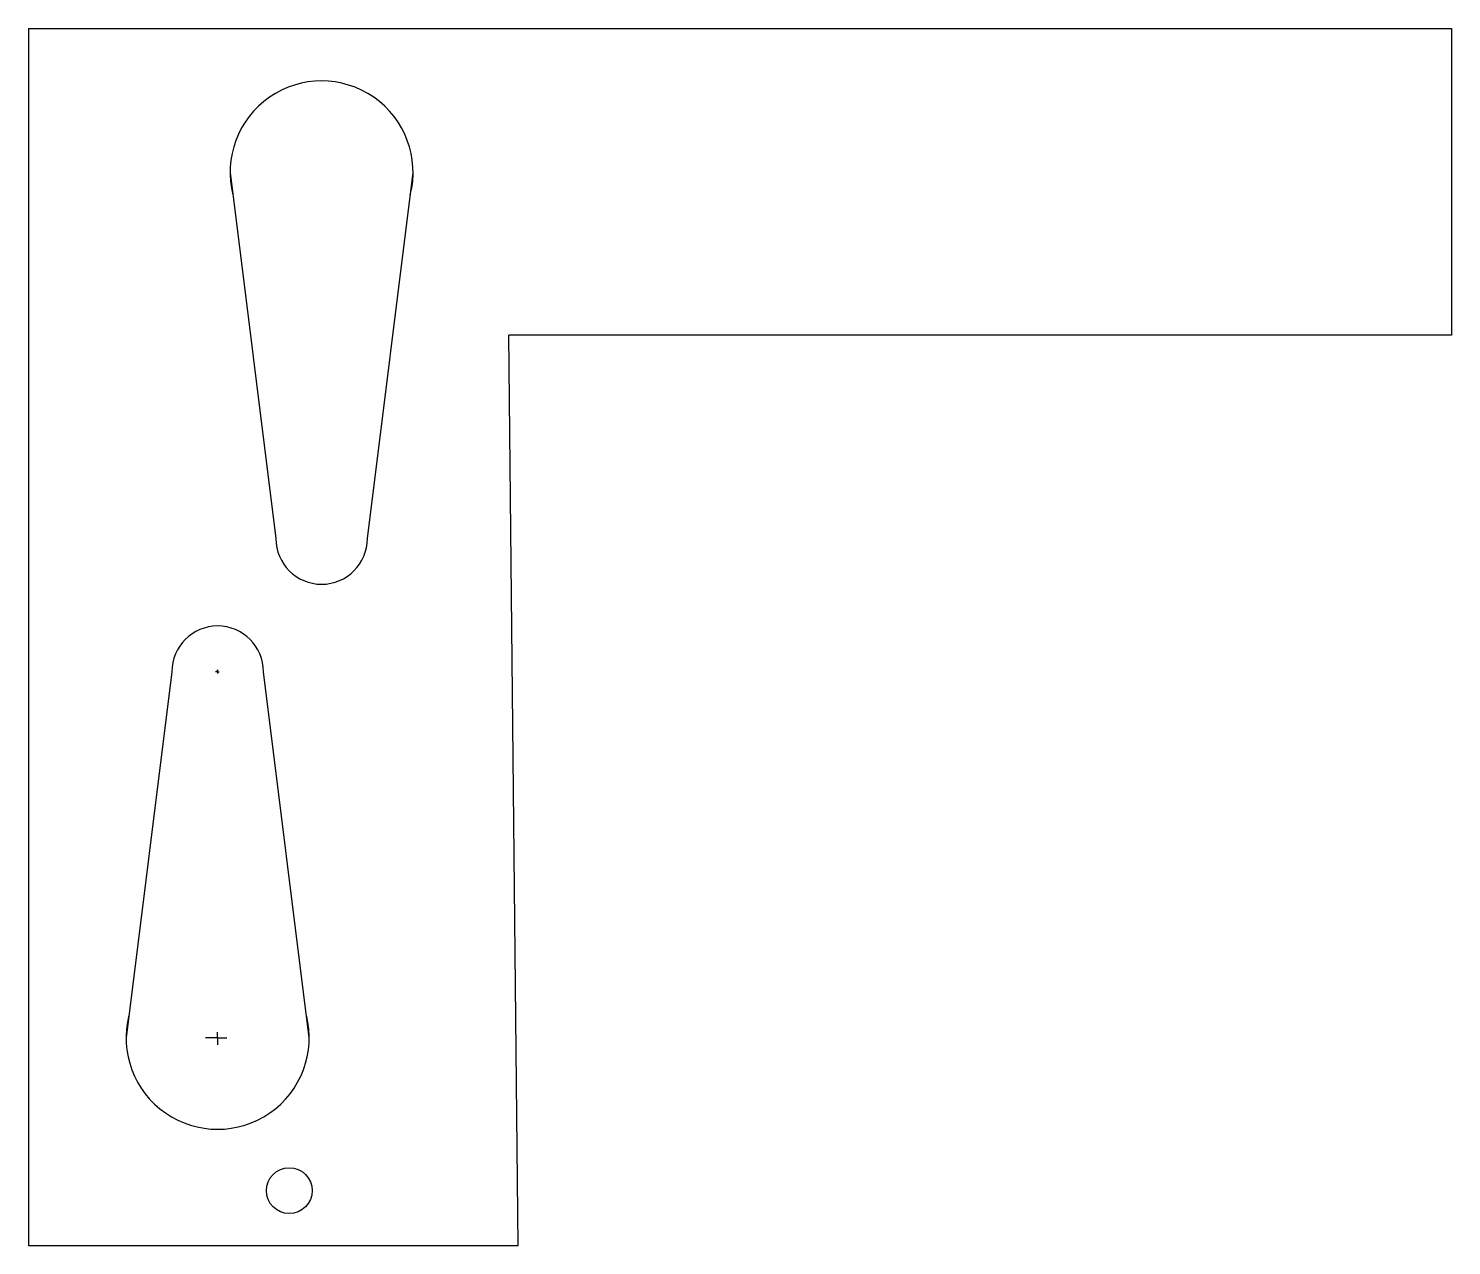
# Model space of a CAD drawing. Header units: millimetres. Extents: x 1008.5 to 1039.6, y 1969.2 to 1995.8.
import ezdxf

# ---------------------------------------------------------------- set-up
doc = ezdxf.new("R2010")
doc.units = ezdxf.units.MM

msp = doc.modelspace()

# ---------------------------------------------------------------- linework, layer by layer
for p, q in [((1008.505, 1995.798), (1039.605, 1995.798)), ((1008.505, 1995.798), (1008.505, 1969.198)), ((1039.605, 1995.798), (1039.605, 1989.098)), ((1012.912, 1992.651), (1013.912, 1984.651)), ((1015.912, 1984.651), (1016.912, 1992.651)), ((1039.605, 1989.098), (1019.005, 1989.098)), ((1019.205, 1969.198), (1019.005, 1989.098)), ((1011.64, 1981.739), (1010.64, 1973.739)), ((1012.64, 1981.739), (1012.593, 1981.739)), ((1012.64, 1981.739), (1012.64, 1981.781)), ((1012.64, 1981.781), (1012.64, 1981.739)), ((1012.64, 1981.739), (1012.64, 1981.701)), ((1012.64, 1981.739), (1012.676, 1981.739)), ((1014.64, 1973.739), (1013.64, 1981.739)), ((1012.64, 1973.739), (1012.378, 1973.739)), ((1012.64, 1973.739), (1012.64, 1973.862)), ((1012.64, 1973.739), (1012.64, 1973.739)), ((1012.64, 1973.739), (1012.843, 1973.739)), ((1012.64, 1973.739), (1012.64, 1973.585)), ((1008.505, 1969.198), (1019.205, 1969.198))]:
    msp.add_line(p, q)
for centre, radius, start, end in [((1014.912, 1992.651), 2, 345.75, 194.25), ((1014.912, 1984.651), 1, 180, 0), ((1012.64, 1981.739), 1, 0, 180), ((1012.64, 1973.739), 2, 165.75, 14.25)]:
    msp.add_arc(centre, radius, start, end)
msp.add_ellipse((1014.205, 1970.398), major_axis=(-0.5, 0), ratio=1)

doc.saveas('drawing.dxf')
